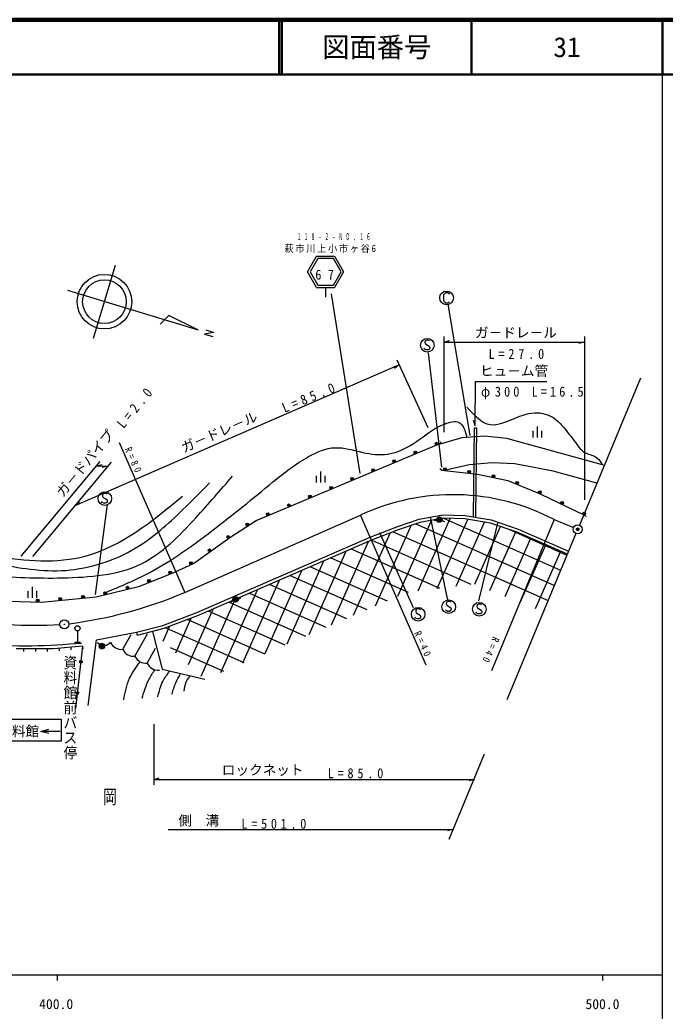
# Model space of a CAD drawing. Units: millimetres, scale not verified. Extents: x 40000 to 680000, y 20000 to 380000.
# Drawn here: x 461179 to 579500, y 198357 to 380000 of the extents above; entities that cross this region are included whole.
import ezdxf
from ezdxf.enums import TextEntityAlignment as Align

# ---------------------------------------------------------------- set-up
doc = ezdxf.new("R2010")
doc.units = ezdxf.units.MM
doc.header["$LTSCALE"] = 1000
doc.header["$PDMODE"] = 32
doc.header["$PDSIZE"] = 500
for name, color, linetype, lineweight in [('M-BGD', 7, 'Continuous', 25), ('M-TTL', 2, 'Continuous', 140), ('M-TTL-BAND', 7, 'Continuous', 25), ('M-TTL-LINE', 7, 'Continuous', 50)]:
    doc.layers.add(name, color=color, linetype=linetype, lineweight=lineweight)
doc.layers.add('M-OTRS', color=6, linetype='Continuous')
doc.layers.add('M-TTL-TXT', color=7, linetype='Continuous')
doc.styles.add('@ＭＳ ゴシック', font='')
doc.styles.add('ＭＳ ゴシック', font='')
doc.styles.get('@ＭＳ ゴシック').set_extended_font_data('@MS Gothic')
doc.styles.get('ＭＳ ゴシック').set_extended_font_data('MS Gothic')

msp = doc.modelspace()

# ---------------------------------------------------------------- hatches: boundary and pattern name
at = {"layer": 'M-BGD'}
h = msp.add_hatch(dxfattribs=at)
h.set_pattern_fill('USER', color=256, style=0, pattern_type=2)
h.set_pattern_definition([(246.06657, (118424, 691901), (2742.052, -1217.025), []), (336.06657, (118424, 691901), (1217.025, 2742.052), [])])
h.paths.add_polyline_path([(485504, 267914), (487598, 268452), (493888, 270834), (525665, 284660), (530523, 286531), (534532, 287908), (538792, 288677), (542752, 288558), (547454, 287785), (552356, 286111), (561564, 282113), (557182, 271541), (544372, 276651), (532128, 275091), (495102, 259160)])

# ---------------------------------------------------------------- linework, layer by layer
for p, q in [((515593, 336678), (518893, 336678)), ((474668, 321653), (478724, 335052)), ((515593, 330962), (518893, 330962)), ((517243, 330962), (517243, 329192)), ((493924, 323138), (469996, 330380)), ((518243, 329774), (523518, 296861)), ((539658, 327876), (543667, 303824)), ((488471, 325833), (486935, 324209)), ((493924, 323138), (488471, 325833)), ((538968, 304446), (538968, 321966)), ((564694, 321966), (564694, 292029)), ((538968, 320966), (539968, 321246)), ((538968, 320966), (564694, 320966)), ((564694, 320966), (563694, 320686)), ((536071, 319014), (538497, 298022)), ((471310, 291040), (530696, 316782)), ((530696, 316782), (529889, 316127)), ((530275, 317689), (536009, 305315)), ((574963, 314345), (563781, 287425)), ((544358, 288902), (544545, 305247)), ((544635, 305613), (544364, 306615)), ((544545, 305247), (544945, 305242)), ((544758, 288898), (544945, 305242)), ((556023, 305475), (556023, 303475)), ((555223, 304675), (555223, 303475)), ((556823, 304675), (556823, 303475)), ((479378, 302568), (491431, 275096)), ((504518, 288255), (537653, 302117)), ((537653, 302117), (538114, 302309)), ((461444, 281745), (475897, 299070)), ((477929, 298973), (463476, 281649)), ((475256, 298302), (476269, 298534)), ((475256, 298302), (477288, 298206)), ((477288, 298206), (476276, 297973)), ((515483, 296441), (515483, 295241)), ((516283, 297241), (516283, 295241)), ((517083, 296441), (517083, 295241)), ((538556, 297498), (539052, 297439)), ((539052, 297439), (545080, 296727)), ((545080, 296727), (550670, 295576)), ((550670, 295576), (556698, 293110)), ((556698, 293110), (564561, 289304)), ((471310, 291040), (472117, 291695)), ((477207, 291165), (474992, 274708)), ((491431, 275096), (523626, 289221)), ((535679, 261748), (523626, 289221)), ((539658, 273653), (536493, 288949)), ((564561, 289304), (565011, 289087)), ((499695, 285164), (504518, 288255)), ((537615, 288310), (537129, 288193)), ((538569, 288252), (539038, 288076)), ((545354, 273548), (548836, 287789)), ((559154, 288427), (547646, 260722)), ((559154, 288427), (562670, 286966)), ((533328, 272282), (527210, 285996)), ((563129, 285855), (550492, 255434)), ((493051, 280396), (499695, 285164)), ((489403, 278726), (493051, 280396)), ((483157, 276253), (489403, 278726)), ((463438, 276116), (463438, 274116)), ((475180, 274274), (483157, 276253)), ((462638, 275316), (462638, 274116)), ((464238, 275316), (464238, 274116)), ((456072, 273545), (465179, 273329)), ((465179, 273329), (475180, 274274)), ((500319, 273543), (499895, 273278)), ((501223, 273947), (501703, 274087)), ((471747, 268020), (471747, 265980)), ((480057, 264671), (481607, 267401)), ((482292, 263402), (484612, 267490)), ((482573, 267781), (482722, 267199)), ((472667, 265223), (467374, 264775)), ((471207, 265980), (472287, 265980)), ((472667, 265223), (471410, 253797)), ((472667, 265223), (472709, 264725)), ((475814, 265531), (475408, 265823)), ((476709, 265341), (477199, 265444)), ((467374, 264775), (460493, 264734)), ((461870, 264742), (461873, 264242)), ((464033, 264755), (464036, 264255)), ((466196, 264768), (466199, 264268)), ((468356, 264858), (468398, 264360)), ((470512, 265040), (470554, 264542)), ((484527, 262134), (486077, 264864)), ((485719, 250973), (485719, 239837)), ((468566, 249629), (465002, 249629)), ((539873, 229871), (546358, 245482)), ((485719, 240837), (486719, 241117)), ((485719, 240837), (544564, 240837)), ((544564, 240837), (543564, 240557)), ((488352, 231669), (540620, 231669)), ((540620, 231669), (539620, 231389))]:
    msp.add_line(p, q, dxfattribs=at)
for points in [[(515593, 330962), (513943, 333820), (515593, 336678)], [(518893, 336678), (520543, 333820), (518893, 330962)], [(539968, 329650), (539868, 329800), (539668, 329950), (539218, 329950), (539018, 329800), (538868, 329600), (538868, 328500), (539018, 328300), (539218, 328150), (539668, 328150), (539868, 328250), (539968, 328400)], [(495296, 323178), (496773, 322731), (495060, 322413), (496545, 321972)], [(536289, 321173), (536189, 321273), (535989, 321323), (535789, 321323), (535489, 321173), (535439, 320873), (535539, 320623), (536239, 320223), (536339, 319973), (536289, 319673), (536039, 319523), (535689, 319523), (535389, 319673), (535289, 319823)], [(544635, 305613), (544708, 313716), (557791, 313716)], [(537653, 302117), (542302, 303480), (546368, 303789), (550383, 303377), (568349, 298422)], [(538294, 302656), (538310, 302619), (538315, 302556), (538306, 302498), (538279, 302433), (538245, 302386), (538188, 302340), (538114, 302309)], [(566959, 295077), (558978, 297304), (551927, 298642), (547758, 298848), (543589, 298488), (539052, 297439)], [(538556, 297498), (538476, 297507), (538428, 297523), (538372, 297560), (538336, 297595), (538311, 297638), (538288, 297701), (538284, 297752), (538287, 297782)], [(477166, 293083), (477066, 293183), (476866, 293233), (476666, 293233), (476366, 293083), (476316, 292783), (476416, 292533), (477116, 292133), (477216, 291883), (477166, 291583), (476916, 291433), (476566, 291433), (476266, 291583), (476166, 291733)], [(482573, 267781), (487416, 269025), (493662, 271390), (525438, 285215), (530318, 287095), (534381, 288490), (538747, 289278), (542810, 289157), (547600, 288369), (552573, 286671), (561803, 282663)], [(561564, 282113), (552356, 286111), (547454, 287785), (542752, 288558), (538792, 288677), (534532, 287908), (530523, 286531), (525665, 284660), (493888, 270834), (487598, 268452), (482722, 267199)], [(540215, 273269), (540115, 273369), (539915, 273419), (539715, 273419), (539415, 273269), (539365, 272969), (539465, 272719), (540165, 272319), (540265, 272069), (540215, 271769), (539965, 271619), (539615, 271619), (539315, 271769), (539215, 271919)], [(545818, 272812), (545718, 272912), (545518, 272962), (545318, 272962), (545018, 272812), (544968, 272512), (545068, 272262), (545768, 271862), (545868, 271612), (545818, 271312), (545568, 271162), (545218, 271162), (544918, 271312), (544818, 271462)], [(534612, 271897), (534512, 271997), (534312, 272047), (534112, 272047), (533812, 271897), (533762, 271597), (533862, 271347), (534562, 270947), (534662, 270697), (534612, 270397), (534362, 270247), (534012, 270247), (533712, 270397), (533612, 270547)], [(473681, 254346), (475209, 266370), (482573, 267781)], [(485504, 267914), (487285, 261012), (495102, 259160)], [(466502, 249209), (465002, 249629), (466502, 250049)]]:
    msp.add_lwpolyline(points, dxfattribs=at)
for points in [[(518662, 331362), (520081, 333820), (518662, 336278), (515824, 336278), (514405, 333820), (515824, 331362)], [(468789, 247847), (439055, 247847), (439055, 251856), (468789, 251856)]]:
    msp.add_lwpolyline(points, close=True, dxfattribs=at)
for centre, radius in [((476696, 328353), 5000), ((476696, 328353), 4000), ((539418, 329050), 1250), ((535889, 320373), 1250), ((537556, 302347), 250), ((537556, 302347), 150), ((537556, 302347), 50), ((533694, 300731), 250), ((533694, 300731), 150), ((533694, 300731), 50), ((529831, 299115), 250), ((529831, 299115), 150), ((529831, 299115), 50), ((539082, 297688), 250), ((522106, 295884), 250), ((525968, 297500), 250), ((525968, 297500), 150), ((525968, 297500), 50), ((539082, 297688), 150), ((539082, 297688), 50), ((543555, 297159), 250), ((543555, 297159), 150), ((543555, 297159), 50), ((548009, 296379), 250), ((548009, 296379), 150), ((548009, 296379), 50), ((518243, 294268), 250), ((518243, 294268), 150), ((518243, 294268), 50), ((522106, 295884), 150), ((522106, 295884), 50), ((552371, 295150), 250), ((552371, 295150), 150), ((552371, 295150), 50), ((476766, 292283), 1250), ((514380, 292652), 250), ((514380, 292652), 150), ((514380, 292652), 50), ((556540, 293445), 250), ((556540, 293445), 150), ((556540, 293445), 50), ((510518, 291036), 250), ((510518, 291036), 150), ((510518, 291036), 50), ((560616, 291492), 250), ((560616, 291492), 150), ((560616, 291492), 50), ((506655, 289420), 250), ((506655, 289420), 150), ((506655, 289420), 50), ((538101, 288427), 500), ((538101, 288427), 440), ((564670, 289529), 250), ((564670, 289529), 150), ((564670, 289529), 50), ((502896, 287513), 250), ((502896, 287513), 150), ((502896, 287513), 50), ((538101, 288427), 380), ((538101, 288427), 320), ((538101, 288427), 260), ((538101, 288427), 200), ((538101, 288427), 140), ((538101, 288427), 80), ((538101, 288427), 20), ((563455, 286640), 850), ((499367, 285236), 250), ((499367, 285236), 150), ((499367, 285236), 50), ((563455, 286640), 34), ((495965, 282795), 250), ((495965, 282795), 150), ((495965, 282795), 50), ((492565, 280448), 250), ((492565, 280448), 150), ((492565, 280448), 50), ((488757, 278740), 250), ((488757, 278740), 150), ((488757, 278740), 50), ((480911, 275953), 250), ((480911, 275953), 150), ((484864, 277198), 250), ((484864, 277198), 150), ((484864, 277198), 50), ((472760, 274296), 250), ((472760, 274296), 150), ((472760, 274296), 50), ((476847, 274945), 250), ((476847, 274945), 150), ((476847, 274945), 50), ((480911, 275953), 50), ((500743, 273808), 500), ((464450, 273596), 250), ((464450, 273596), 150), ((464450, 273596), 50), ((468592, 273902), 250), ((468592, 273902), 150), ((468592, 273902), 50), ((500743, 273808), 440), ((500743, 273808), 380), ((500743, 273808), 320), ((500743, 273808), 260), ((500743, 273808), 200), ((500743, 273808), 140), ((500743, 273808), 80), ((500743, 273808), 20), ((539815, 272469), 1250), ((545418, 272012), 1250), ((534212, 271097), 1250), ((469332, 269240), 850), ((469332, 269240), 34), ((471747, 268500), 480), ((476220, 265239), 500), ((476220, 265239), 440), ((476220, 265239), 380), ((476220, 265239), 320), ((476220, 265239), 260), ((476220, 265239), 200), ((476220, 265239), 140), ((476220, 265239), 80), ((476220, 265239), 20), ((472353, 262366), 250), ((472353, 262366), 150), ((472353, 262366), 50), ((471724, 256654), 250), ((471724, 256654), 150), ((471724, 256654), 50)]:
    msp.add_circle(centre, radius, dxfattribs=at)
for centre, radius, start, end in [((540589, 252996), 40000, 62.34689, 115.09283), ((460100, 348706), 80000, 277.23518, 293.05589), ((463952, 349059), 80000, 266.50755, 273.24754), ((476553, 267128), 1738, 243.13808, 316.87788), ((479785, 266795), 2142, 203.55226, 277.29205), ((482020, 265527), 2142, 203.55226, 277.29205), ((484256, 264258), 2142, 203.55226, 277.29205), ((486491, 262989), 2142, 203.55226, 277.29205)]:
    msp.add_arc(centre, radius, start, end, dxfattribs=at)
for points, knots in [([(429782, 319957), (428075, 316693), (426367, 313429), (425742, 309894), (425156, 306581), (425519, 303031), (426610, 299768), (427644, 296672), (429333, 293835), (431528, 291475), (433947, 288921), (436891, 286964), (440014, 285399), (445307, 282867), (450925, 281568), (456698, 280385), (461016, 279579), (465305, 278828), (469620, 279131), (474077, 279490), (478513, 280896), (482350, 283181), (485560, 285093), (488349, 287619), (491029, 290221), (492697, 291841), (494322, 293490), (495947, 295139)], [0, 0, 0, 0, 1, 1, 1, 2, 2, 2, 3, 3, 3, 4, 4, 4, 5, 5, 5, 6, 6, 6, 7, 7, 7, 8, 8, 8, 9, 9, 9, 9]), ([(543141, 309026), (544497, 307568), (545853, 306109), (547384, 305844), (549209, 305528), (551285, 306906), (553460, 307580), (554856, 308012), (556293, 308154), (557510, 307773), (559856, 307161), (561447, 304590), (563104, 302469), (563642, 301729), (564175, 301027), (564936, 300636), (565583, 300304), (566395, 300197), (566961, 299768), (567367, 299461), (567646, 298988), (567925, 298515)], [0, 0, 0, 0, 1, 1, 1, 2, 2, 2, 3, 3, 3, 4, 4, 4, 5, 5, 5, 6, 6, 6, 7, 7, 7, 7]), ([(476911, 275081), (479653, 276221), (482396, 277361), (485011, 278745), (489039, 280877), (492766, 283589), (496391, 286364), (500186, 289268), (503870, 292241), (507577, 295332), (509650, 297012), (511740, 298653), (514135, 299961), (515653, 300810), (517298, 301539), (518957, 301601), (520641, 301684), (522333, 301114), (524068, 300733), (525591, 300392), (527138, 300202), (528600, 300443), (530742, 300717), (532736, 301882), (534580, 303240), (535988, 304237), (537242, 305253), (539016, 305940), (539943, 306300), (541013, 306569), (541716, 306230), (542509, 305846), (542836, 304688), (543162, 303529)], [0, 0, 0, 0, 1, 1, 1, 2, 2, 2, 3, 3, 3, 4, 4, 4, 5, 5, 5, 6, 6, 6, 7, 7, 7, 8, 8, 8, 9, 9, 9, 10, 10, 10, 11, 11, 11, 11]), ([(447669, 279743), (450249, 279114), (452873, 278659), (455486, 278341), (459947, 277800), (464374, 277660), (468961, 277747), (473967, 277878), (479112, 278216), (483426, 280323), (487265, 282198), (490446, 285474), (493432, 288744), (495756, 291289), (497963, 293831), (500169, 296373)], [0, 0, 0, 0, 1, 1, 1, 2, 2, 2, 3, 3, 3, 4, 4, 4, 5, 5, 5, 5]), ([(432782, 293596), (435457, 291100), (438132, 288604), (441172, 286749), (445725, 283970), (451097, 282631), (456601, 281735), (462229, 280819), (467997, 280367), (473189, 281735), (479748, 283463), (485389, 288096), (491029, 292728)], [0, 0, 0, 0, 1, 1, 1, 2, 2, 2, 3, 3, 3, 4, 4, 4, 4]), ([(416755, 283093), (418993, 280272), (421230, 277451), (424106, 275452), (425699, 274345), (427488, 273490), (429275, 272668), (431744, 271534), (434210, 270465), (436731, 269488), (439562, 268421), (442433, 267445), (445379, 266804), (448090, 266229), (450858, 265937), (453629, 265710), (456875, 265445), (460124, 265271), (463371, 265313), (466421, 265352), (469468, 265581), (472516, 265810)], [0, 0, 0, 0, 1, 1, 1, 2, 2, 2, 3, 3, 3, 4, 4, 4, 5, 5, 5, 6, 6, 6, 7, 7, 7, 7]), ([(480242, 255414), (480501, 256773), (480760, 258131), (481314, 259360), (481797, 260433), (482505, 261407), (483214, 262381)], [0, 0, 0, 0, 1, 1, 1, 2, 2, 2, 2]), ([(483603, 255707), (483956, 256893), (484308, 258080), (484870, 259165), (485184, 259771), (485563, 260345), (485942, 260919)], [0, 0, 0, 0, 1, 1, 1, 2, 2, 2, 2]), ([(486478, 255950), (486718, 256925), (486959, 257899), (487403, 258776), (487734, 259429), (488177, 260028), (488621, 260627)], [0, 0, 0, 0, 1, 1, 1, 2, 2, 2, 2]), ([(489059, 256437), (489279, 257146), (489498, 257854), (489790, 258532), (490020, 259064), (490295, 259578), (490570, 260091)], [0, 0, 0, 0, 1, 1, 1, 2, 2, 2, 2]), ([(491300, 256973), (491378, 257563), (491455, 258153), (491690, 258678), (491851, 259040), (492087, 259370), (492323, 259701)], [0, 0, 0, 0, 1, 1, 1, 2, 2, 2, 2])]:
    msp.add_open_spline(points, degree=3, knots=knots, dxfattribs=at)
at = {"layer": 'M-OTRS'}
msp.add_point((563455, 286640), dxfattribs=at)
at = {"layer": 'M-TTL'}
msp.add_line((680000, 380000), (40000, 380000), dxfattribs=at)
at = {"layer": 'M-TTL-BAND'}
for p, q in [((579000, 20000), (579000, 370000)), ((40000, 205000), (579000, 205000)), ((468000, 205000), (468000, 204000)), ((568000, 205000), (568000, 204000))]:
    msp.add_line(p, q, dxfattribs=at)
at = {"layer": 'M-TTL-LINE'}
for p, q in [((508747, 380000), (508747, 370000)), ((509247, 380000), (509247, 370000)), ((543997, 380000), (543997, 370000)), ((579000, 380000), (579000, 370000)), ((40000, 370000), (680000, 370000))]:
    msp.add_line(p, q, dxfattribs=at)

# ---------------------------------------------------------------- texts
at = {"layer": 'M-BGD', "style": 'ＭＳ ゴシック'}
for s, p in [('ガ－ドレ－ル', (544631, 321221)), ('ヒュ－ム管', (545541, 314216)), ('川上村歴史民俗資料館', (439723, 248181)), ('ロックネット', (498205, 241085)), ('側\u3000溝', (490230, 231831))]:
    msp.add_text(s, height=1833, dxfattribs=at).set_placement(p, align=Align.BOTTOM_LEFT)
for s, rotation, p in [('ガ－ドレ－ル', 23.6, (491442, 300125)), ('ガ－ドパイプ', 50.4, (469504, 292037))]:
    msp.add_text(s, height=1833, rotation=rotation, dxfattribs=at).set_placement(p, align=Align.BOTTOM_LEFT)
at = {"layer": 'M-BGD', "style": '@ＭＳ ゴシック', "width": 1.1}
msp.add_text('資料館前バス停', height=1833, rotation=270, dxfattribs=at).set_placement((468946, 263615), align=Align.BOTTOM_LEFT)
at = {"layer": 'M-BGD', "style": 'ＭＳ ゴシック', "width": 0.7}
msp.add_text('岡', height=2566, dxfattribs=at).set_placement((476477, 235606), align=Align.BOTTOM_LEFT)
at = {"layer": 'M-BGD', "attachment_point": 7, "style": 'ＭＳ ゴシック'}
for s, insert, char_height in [('\\T2.62;\\W0.45;118-2-NO.16', (512148, 339613), 1320), ('\\T1.2;\\W0.9;萩市川上小市ヶ谷6', (509711, 337286), 1320), ('\\T2.05;\\W0.9;67', (515358, 332362), 1833), ('\\T1.62;\\W0.9;L=27.0', (547107, 317844), 1833), ('\\T1.5;\\W0.9;φ300\\~L=16.5', (545721, 310460), 1833), ('\\T1.62;\\W0.9;L=85.0', (517615, 241009), 1833), ('\\T1.6;\\W0.9;L=501.0', (501816, 231755), 1833)]:
    msp.add_mtext(s, dxfattribs=dict(at, insert=insert, char_height=char_height))
for s, insert, char_height, rotation in [('\\T1.65;\\W0.9;L=2.0', (480219, 304977), 1833, 50.6), ('\\T1.62;\\W0.9;L=85.0', (509727, 307945), 1833, 22.5), ('\\T1.67;\\W0.9;R=80', (480356, 301341), 1320, 294.3), ('\\T1.67;\\W0.9;R=40', (533426, 267634), 1320, 294.3), ('\\T1.67;\\W0.9;R=40', (547910, 267103), 1320, 246)]:
    msp.add_mtext(s, dxfattribs=dict(at, insert=insert, char_height=char_height, rotation=rotation))
at = {"layer": 'M-TTL-BAND', "style": 'ＭＳ ゴシック'}
for s, p in [('400.0', (467844, 198195)), ('500.0', (568000, 198195))]:
    msp.add_text(s, height=1833, dxfattribs=at).set_placement(p, align=Align.BOTTOM_CENTER)
at = {"layer": 'M-TTL-TXT', "style": 'ＭＳ ゴシック'}
for s, p in [('図面番号', (526622, 375000)), ('31', (561497, 375000))]:
    msp.add_text(s, height=3666, dxfattribs=at).set_placement(p, align=Align.MIDDLE_CENTER)

doc.saveas('drawing.dxf')
